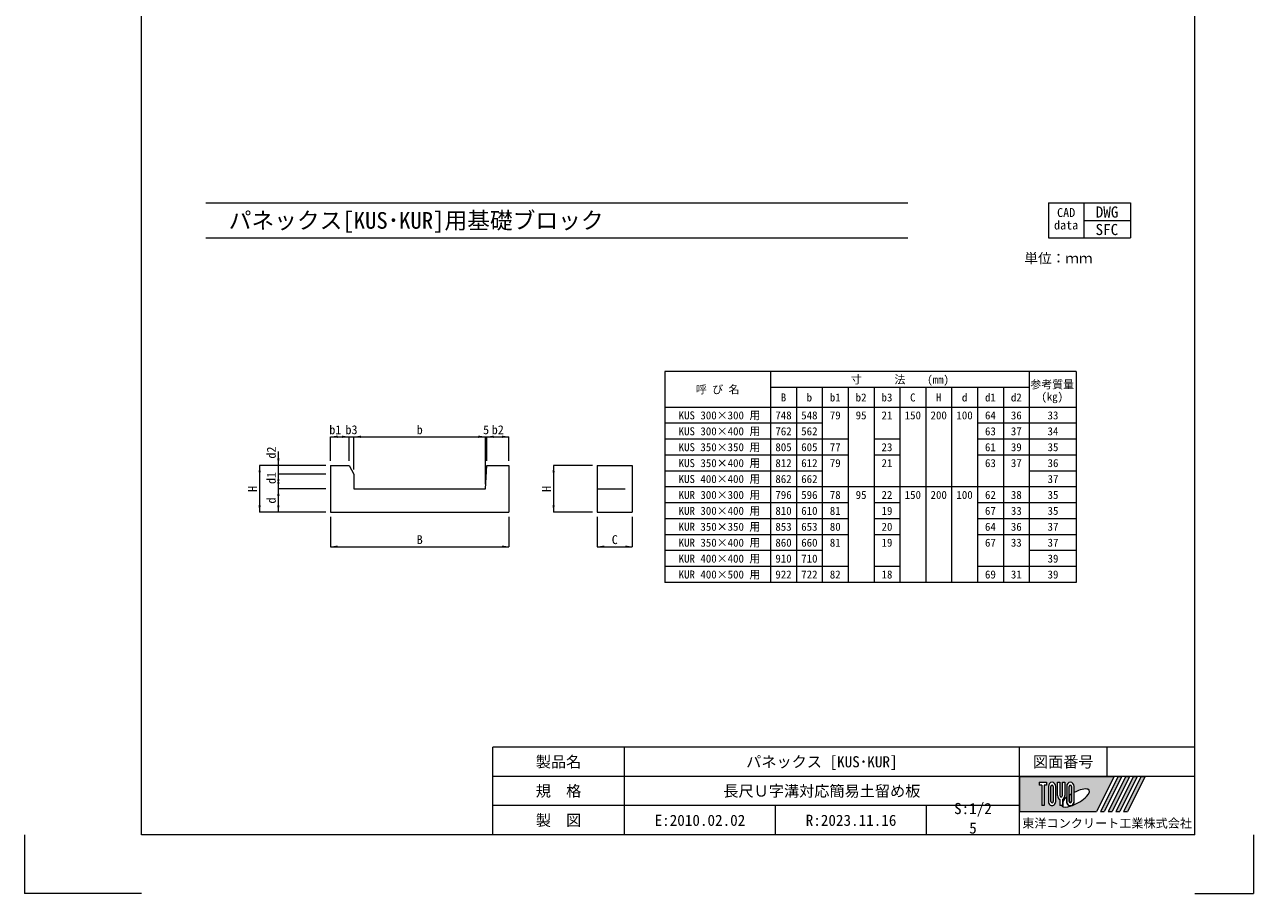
# Model space of a CAD drawing. Units: millimetres at full size, sheet at 1:20, with parts at other scales. Extents: x -5417 to 12733, y 2858 to 10283.
# Drawn here: x -5417 to -167, y 2858 to 6571 of the extents above; entities that cross this region are included whole.
import ezdxf
from ezdxf.enums import TextEntityAlignment as Align

# ---------------------------------------------------------------- set-up
doc = ezdxf.new("R2010")
doc.units = ezdxf.units.MM
doc.header["$LTSCALE"] = 20
doc.linetypes.add('DASHED', pattern=[7.5, 6, -1.5])
for name, color, linetype, lineweight in [('0_2', 7, 'Continuous', 13), ('Defpoints_3', 8, 'Continuous', 0), ('図枠', 7, 'Continuous', 5), ('寸法線', 7, 'Continuous', 9), ('本体', 2, 'Continuous', 20), ('ﾊｯﾁﾝｸﾞ', 7, 'Continuous', 5)]:
    doc.layers.add(name, color=color, linetype=linetype, lineweight=lineweight)
doc.styles.add('ＭＳ ゴシック', font='')
doc.styles.get('ＭＳ ゴシック').set_extended_font_data('MS Gothic')

# ---------------------------------------------------------------- blocks, each defined once
blk = doc.blocks.new('filled_arrow')
at = {"color": 0, "linetype": 'Continuous', "lineweight": -2}
blk.add_solid([(7.5, 1.25), (0, 0), (7.5, -1.25)], dxfattribs=at)

msp = doc.modelspace()

# ---------------------------------------------------------------- hatches: boundary and pattern name
at = {"layer": '図枠'}
h = msp.add_hatch(color=256, dxfattribs=at)
h.paths.add_polyline_path([(-1166.73, 3358.31), (-1166.73, 3208.31), (-836.73, 3208.31), (-761.73, 3358.31)])
edge = h.paths.add_edge_path(flags=16)
edge.add_ellipse((-927.13, 3265.98), major_axis=(58.77, 32.9), ratio=0.3471473, start_angle=-144.31122, end_angle=72.1899, ccw=False)
edge.add_ellipse((-948.9, 3251.77), major_axis=(0, 20), ratio=0.8463542, start_angle=-160.70346, end_angle=-90)
edge.add_line((-931.97, 3251.77), (-931.97, 3289.9))
edge = h.paths.add_edge_path(flags=16)
edge.add_ellipse((-948.9, 3314.85), major_axis=(0, 18.46), ratio=0.8463542, start_angle=-90, end_angle=90, ccw=False)
edge.add_line((-933.27, 3314.85), (-933.27, 3251.77))
edge.add_ellipse((-948.9, 3251.77), major_axis=(0, 18.46), ratio=0.8463542, start_angle=90, end_angle=-90, ccw=False)
edge.add_line((-964.52, 3251.77), (-964.52, 3314.85))
edge = h.paths.add_edge_path(flags=16)
edge.add_line((-943.69, 3314.85), (-943.69, 3251.77))
edge.add_ellipse((-948.9, 3251.77), major_axis=(0, 6.15), ratio=0.8463541, start_angle=90, end_angle=-90, ccw=False)
edge.add_line((-954.1, 3251.77), (-954.1, 3314.85))
edge.add_ellipse((-948.9, 3314.85), major_axis=(0, 6.15), ratio=0.8463541, start_angle=-90, end_angle=90, ccw=False)
edge = h.paths.add_edge_path(flags=16)
edge.add_line((-944.99, 3282.61), (-944.99, 3251.77))
edge.add_ellipse((-948.9, 3251.77), major_axis=(0, 4.62), ratio=0.8463541, start_angle=90, end_angle=-90, ccw=False)
edge.add_line((-952.8, 3251.77), (-952.8, 3277.56))
edge.add_ellipse((-927.13, 3265.98), major_axis=(58.77, 32.9), ratio=0.3471473, start_angle=107.79174, end_angle=126.47132, ccw=False)
edge = h.paths.add_edge_path(flags=16)
edge.add_line((-972.33, 3333.31), (-972.33, 3276.77))
edge.add_ellipse((-987.96, 3276.77), major_axis=(0, 18.46), ratio=0.8463542, start_angle=-163.34117, end_angle=-90, ccw=False)
edge.add_line((-982.75, 3259.37), (-982.75, 3233.31))
edge.add_line((-982.75, 3233.31), (-993.17, 3233.31))
edge.add_line((-993.17, 3233.31), (-993.17, 3259.37))
edge.add_ellipse((-987.96, 3276.77), major_axis=(0, 18.46), ratio=0.8463542, start_angle=90, end_angle=163.34117, ccw=False)
edge.add_line((-1003.58, 3276.77), (-1003.58, 3333.31))
edge.add_line((-1003.58, 3333.31), (-993.17, 3333.31))
edge.add_line((-993.17, 3333.31), (-993.17, 3276.77))
edge.add_ellipse((-987.96, 3276.77), major_axis=(0, 6.15), ratio=0.8463541, start_angle=90, end_angle=-90)
edge.add_line((-982.75, 3276.77), (-982.75, 3333.31))
edge.add_line((-982.75, 3333.31), (-972.33, 3333.31))
edge = h.paths.add_edge_path(flags=16)
edge.add_line((-965.82, 3267.7), (-965.82, 3251.77))
edge.add_ellipse((-948.9, 3251.77), major_axis=(0, 20), ratio=0.8463542, start_angle=90, end_angle=-171.54427)
edge.add_ellipse((-927.13, 3265.98), major_axis=(58.77, 32.9), ratio=0.3471473, start_angle=-178.64954, end_angle=-148.29244, ccw=False)
edge.add_line((-984.99, 3231.77), (-981.45, 3231.77))
edge.add_line((-981.45, 3231.77), (-981.45, 3251.28))
edge.add_ellipse((-927.13, 3265.98), major_axis=(58.77, 32.9), ratio=0.3471473, start_angle=148.21912, end_angle=165.90812, ccw=False)
edge = h.paths.add_edge_path(flags=16)
edge.add_ellipse((-1027.02, 3314.85), major_axis=(0, 18.46), ratio=0.8463542, start_angle=-90, end_angle=90, ccw=False)
edge.add_line((-1011.4, 3314.85), (-1011.4, 3251.77))
edge.add_ellipse((-1027.02, 3251.77), major_axis=(0, 18.46), ratio=0.8463542, start_angle=90, end_angle=-90, ccw=False)
edge.add_line((-1042.65, 3251.77), (-1042.65, 3314.85))
edge = h.paths.add_edge_path(flags=16)
edge.add_line((-1021.81, 3314.85), (-1021.81, 3251.77))
edge.add_ellipse((-1027.02, 3251.77), major_axis=(0, 6.15), ratio=0.8463541, start_angle=90, end_angle=-90, ccw=False)
edge.add_line((-1032.23, 3251.77), (-1032.23, 3314.85))
edge.add_ellipse((-1027.02, 3314.85), major_axis=(0, 6.15), ratio=0.8463541, start_angle=-90, end_angle=90, ccw=False)
h.paths.add_polyline_path([(-1050.46, 3333.31), (-1050.46, 3321.01), (-1060.88, 3321.01), (-1060.88, 3233.31), (-1071.29, 3233.31), (-1071.29, 3321.01), (-1081.71, 3321.01), (-1081.71, 3333.31)], flags=16)
for points in [[(-820.23, 3208.31), (-803.73, 3208.31), (-728.73, 3358.31), (-745.23, 3358.31)], [(-695.73, 3358.31), (-712.23, 3358.31), (-787.23, 3208.31), (-770.73, 3208.31)], [(-662.73, 3358.31), (-679.23, 3358.31), (-754.23, 3208.31), (-737.73, 3208.31)], [(-629.73, 3358.31), (-646.23, 3358.31), (-721.23, 3208.31), (-704.73, 3208.31)]]:
    msp.add_hatch(color=256, dxfattribs=at).paths.add_polyline_path(points)

# ---------------------------------------------------------------- linework, layer by layer
at = {"layer": '0_2', "lineweight": 20}
for p, q in [((-1041.73, 5808.98), (-1041.73, 5658.98)), ((-1041.73, 5808.98), (-691.73, 5808.98)), ((-891.73, 5808.98), (-891.73, 5658.98)), ((-691.73, 5808.98), (-691.73, 5658.98)), ((-891.73, 5733.98), (-691.73, 5733.98)), ((-1041.73, 5658.98), (-691.73, 5658.98))]:
    msp.add_line(p, q, dxfattribs=at)
at = {"layer": '0_2', "lineweight": 9}
for p, q in [((-924.58, 5088.05), (-2681.17, 5088.05)), ((-2681.17, 5088.05), (-2681.17, 4187.05)), ((-2229.58, 5088.05), (-2229.58, 4187.05)), ((-1124.58, 5088.05), (-1124.58, 4187.05)), ((-924.58, 5088.05), (-924.58, 4187.05)), ((-1124.58, 5020.05), (-2229.58, 5020.05)), ((-2119.08, 5020.05), (-2119.08, 4187.05)), ((-2008.58, 5020.05), (-2008.58, 4187.05)), ((-1898.08, 5020.05), (-1898.08, 4187.05)), ((-1787.58, 5020.05), (-1787.58, 4187.05)), ((-1677.08, 5020.05), (-1677.08, 4187.05)), ((-1566.58, 5020.05), (-1566.58, 4187.05)), ((-1456.08, 5020.05), (-1456.08, 4187.05)), ((-1345.58, 5020.05), (-1345.58, 4187.05)), ((-1235.08, 5020.05), (-1235.08, 4187.05)), ((-924.58, 4935.05), (-2681.17, 4935.05)), ((-2008.58, 4867.05), (-2681.17, 4867.05)), ((-924.58, 4867.05), (-1345.58, 4867.05)), ((-1898.08, 4799.05), (-2681.17, 4799.05)), ((-1677.08, 4799.05), (-1787.58, 4799.05)), ((-924.58, 4799.05), (-1345.58, 4799.05)), ((-1898.08, 4731.05), (-2681.17, 4731.05)), ((-1677.08, 4731.05), (-1787.58, 4731.05)), ((-924.58, 4731.05), (-1345.58, 4731.05)), ((-2008.58, 4663.05), (-2681.17, 4663.05)), ((-924.58, 4663.05), (-1124.58, 4663.05)), ((-924.58, 4595.05), (-2681.17, 4595.05)), ((-1898.08, 4527.05), (-2681.17, 4527.05)), ((-1677.08, 4527.05), (-1787.58, 4527.05)), ((-924.58, 4527.05), (-1345.58, 4527.05)), ((-1898.08, 4459.05), (-2681.17, 4459.05)), ((-1677.08, 4459.05), (-1787.58, 4459.05)), ((-924.58, 4459.05), (-1345.58, 4459.05)), ((-1898.08, 4391.05), (-2681.17, 4391.05)), ((-1677.08, 4391.05), (-1787.58, 4391.05)), ((-924.58, 4391.05), (-1345.58, 4391.05)), ((-2008.58, 4323.05), (-2681.17, 4323.05)), ((-924.58, 4323.05), (-1124.58, 4323.05)), ((-1898.08, 4255.05), (-2681.17, 4255.05)), ((-1677.08, 4255.05), (-1787.58, 4255.05)), ((-924.58, 4255.05), (-1345.58, 4255.05)), ((-924.58, 4187.05), (-2681.17, 4187.05))]:
    msp.add_line(p, q, dxfattribs=at)
at = {"layer": 'Defpoints_3', "color": 7, "lineweight": 13}
for p, q in [((-5416.73, 3108.31), (-5416.73, 2858.31)), ((-166.73, 3108.31), (-166.73, 2858.31)), ((-4916.73, 2858.31), (-5416.73, 2858.31)), ((-416.73, 2858.31), (-166.73, 2858.31))]:
    msp.add_line(p, q, dxfattribs=at)
at = {"layer": '図枠', "lineweight": 13}
for p, q in [((-4916.73, 3108.31), (-4916.73, 10033.31)), ((-416.73, 3108.31), (-416.73, 10033.31)), ((-4641.73, 5808.98), (-1643.85, 5808.98)), ((-4641.73, 5658.98), (-1643.85, 5658.98)), ((-416.73, 3108.31), (-4916.73, 3108.31))]:
    msp.add_line(p, q, dxfattribs=at)
at = {"layer": '図枠', "lineweight": 20}
for p, q in [((-416.73, 3483.31), (-3416.73, 3483.31)), ((-3416.73, 3108.31), (-3416.73, 3483.31)), ((-2854.23, 3108.31), (-2854.23, 3483.31)), ((-1166.73, 3108.31), (-1166.73, 3483.31)), ((-791.73, 3358.31), (-791.73, 3483.31)), ((-416.73, 3358.31), (-3416.73, 3358.31)), ((-1166.73, 3358.31), (-761.73, 3358.31)), ((-1166.73, 3358.31), (-1166.73, 3208.31)), ((-745.23, 3358.31), (-728.73, 3358.31)), ((-712.23, 3358.31), (-695.73, 3358.31)), ((-679.23, 3358.31), (-662.73, 3358.31)), ((-646.23, 3358.31), (-629.73, 3358.31)), ((-1166.73, 3233.31), (-3416.73, 3233.31)), ((-2208.6, 3108.31), (-2208.6, 3233.31)), ((-1562.97, 3108.31), (-1562.97, 3233.31))]:
    msp.add_line(p, q, dxfattribs=at)
at = {"layer": '図枠'}
for p, q in [((-1081.71, 3333.31), (-1081.71, 3321.01)), ((-1081.71, 3333.31), (-1050.46, 3333.31)), ((-1071.29, 3321.01), (-1081.71, 3321.01)), ((-1071.29, 3321.01), (-1071.29, 3233.31)), ((-1060.88, 3321.01), (-1060.88, 3233.31)), ((-1050.46, 3321.01), (-1060.88, 3321.01)), ((-1050.46, 3333.31), (-1050.46, 3321.01)), ((-1042.65, 3314.85), (-1042.65, 3251.77)), ((-1032.23, 3251.77), (-1032.23, 3314.85)), ((-1021.81, 3314.85), (-1021.81, 3251.77)), ((-1011.4, 3251.77), (-1011.4, 3314.85)), ((-1003.58, 3333.31), (-993.17, 3333.31)), ((-1003.58, 3276.77), (-1003.58, 3333.31)), ((-993.17, 3333.31), (-993.17, 3276.77)), ((-982.75, 3333.31), (-972.33, 3333.31)), ((-982.75, 3276.77), (-982.75, 3333.31)), ((-972.33, 3333.31), (-972.33, 3276.77)), ((-964.52, 3314.85), (-964.52, 3251.77)), ((-954.1, 3251.77), (-954.1, 3314.85)), ((-943.69, 3314.85), (-943.69, 3251.77)), ((-933.27, 3251.77), (-933.27, 3314.85)), ((-761.73, 3358.31), (-836.73, 3208.31)), ((-745.23, 3358.31), (-820.23, 3208.31)), ((-728.73, 3358.31), (-803.73, 3208.31)), ((-712.23, 3358.31), (-787.23, 3208.31)), ((-695.73, 3358.31), (-770.73, 3208.31)), ((-679.23, 3358.31), (-754.23, 3208.31)), ((-662.73, 3358.31), (-737.73, 3208.31)), ((-646.23, 3358.31), (-721.23, 3208.31)), ((-629.73, 3358.31), (-704.73, 3208.31)), ((-993.17, 3259.37), (-993.17, 3233.31)), ((-982.75, 3259.37), (-982.75, 3233.31)), ((-965.82, 3267.7), (-965.82, 3251.77)), ((-952.8, 3251.77), (-952.8, 3277.56)), ((-944.99, 3282.61), (-944.99, 3251.77)), ((-931.97, 3251.77), (-931.97, 3289.9)), ((-1166.73, 3208.31), (-836.73, 3208.31)), ((-1060.88, 3233.31), (-1071.29, 3233.31)), ((-982.75, 3233.31), (-993.17, 3233.31)), ((-984.99, 3231.77), (-981.45, 3231.77)), ((-981.45, 3251.28), (-981.45, 3231.77)), ((-820.23, 3208.31), (-803.73, 3208.31)), ((-787.23, 3208.31), (-770.73, 3208.31)), ((-754.23, 3208.31), (-737.73, 3208.31)), ((-721.23, 3208.31), (-704.73, 3208.31))]:
    msp.add_line(p, q, dxfattribs=at)
for centre, major_axis, ratio, start_param, end_param in [((-1027.02, 3314.85), (0, 18.46), 0.846354, 4.712389, 7.8539816), ((-1027.02, 3314.85), (0, 6.15), 0.846354, 4.712389, 7.8539816), ((-948.9, 3314.85), (0, 18.46), 0.846354, 4.712389, 7.8539816), ((-948.9, 3314.85), (0, 6.15), 0.846354, 4.712389, 7.8539816), ((-987.96, 3276.77), (0, 18.46), 0.846354, 1.5707963, 2.8017557), ((-987.96, 3276.77), (0, 6.15), 0.846354, 1.5707963, 4.712389), ((-987.96, 3276.77), (0, 18.46), 0.846354, 3.4814296, 4.712389), ((-927.13, 3265.98), (58.77, 32.9), 0.347147, 2.0815197, 2.5155126), ((-927.13, 3265.98), (58.77, 32.9), 0.347147, 1.6817405, 1.8219833), ((-927.13, 3265.98), (58.77, 32.9), 0.347147, 4.2621853, 7.7429163), ((-1027.02, 3251.77), (0, 18.46), 0.846354, 1.5707963, 4.712389), ((-1027.02, 3251.77), (0, 6.15), 0.846354, 1.5707963, 4.712389), ((-927.13, 3265.98), (58.77, 32.9), 0.347147, 3.2093975, 4.2004451), ((-948.9, 3251.77), (0, 20), 0.846354, 1.5707963, 3.3154679), ((-948.9, 3251.77), (0, 18.46), 0.846354, 1.5707963, 4.712389), ((-948.9, 3251.77), (0, 6.15), 0.846354, 1.5707963, 4.712389), ((-948.9, 3251.77), (0, 4.62), 0.846354, 1.5707963, 4.712389), ((-948.9, 3251.77), (0, 20), 0.846354, 3.5338438, 4.712389)]:
    msp.add_ellipse(centre, major_axis=major_axis, ratio=ratio, start_param=start_param, end_param=end_param, dxfattribs=at)
at = {"layer": '寸法線'}
for p, q in [((-4109.49, 4809.56), (-4030.49, 4809.56)), ((-4109.49, 4706.98), (-4109.49, 4809.56)), ((-4090.49, 4809.56), (-3949.49, 4809.56)), ((-4030.49, 4706.98), (-4030.49, 4809.56)), ((-4030.49, 4706.98), (-4030.49, 4809.56)), ((-4009.49, 4669.98), (-4009.49, 4809.56)), ((-4009.49, 4809.56), (-3447.49, 4809.56)), ((-4009.49, 4669.98), (-4009.49, 4809.56)), ((-3507.49, 4809.56), (-3382.49, 4809.56)), ((-3447.49, 4606.98), (-3447.49, 4809.56)), ((-3447.49, 4606.98), (-3447.49, 4809.56)), ((-3442.49, 4706.98), (-3442.49, 4809.56)), ((-3442.49, 4809.56), (-3347.49, 4809.56)), ((-3442.49, 4706.98), (-3442.49, 4809.56)), ((-3347.49, 4706.98), (-3347.49, 4809.56)), ((-4332.55, 4589.98), (-4332.55, 4746.98)), ((-4412.55, 4686.98), (-4412.55, 4486.98)), ((-4129.49, 4686.98), (-4412.55, 4686.98)), ((-4129.49, 4686.98), (-4332.55, 4686.98)), ((-3156.67, 4686.98), (-3156.67, 4486.98)), ((-2990.24, 4686.98), (-3156.67, 4686.98)), ((-4332.55, 4586.98), (-4332.55, 4649.98)), ((-4129.49, 4649.98), (-4332.55, 4649.98)), ((-4129.49, 4649.98), (-4332.55, 4649.98)), ((-4332.55, 4486.98), (-4332.55, 4586.98)), ((-4129.49, 4586.98), (-4332.55, 4586.98)), ((-4129.49, 4586.98), (-4332.55, 4586.98)), ((-4129.49, 4486.98), (-4412.55, 4486.98)), ((-4129.49, 4486.98), (-4332.55, 4486.98)), ((-4109.49, 4466.98), (-4109.49, 4339.97)), ((-3347.49, 4466.98), (-3347.49, 4339.97)), ((-2990.24, 4486.98), (-3156.67, 4486.98)), ((-2970.24, 4466.98), (-2970.24, 4339.97)), ((-2820.24, 4466.98), (-2820.24, 4339.97)), ((-4109.49, 4339.97), (-3347.49, 4339.97)), ((-2970.24, 4339.97), (-2820.24, 4339.97))]:
    msp.add_line(p, q, dxfattribs=at)
at = {"layer": '本体'}
for p, q in [((-4109.49, 4686.98), (-4109.49, 4486.98)), ((-4109.49, 4686.98), (-4030.49, 4686.98)), ((-4030.49, 4686.98), (-4009.49, 4649.98)), ((-3447.49, 4586.98), (-3442.49, 4686.98)), ((-3442.49, 4686.98), (-3347.49, 4686.98)), ((-3347.49, 4686.98), (-3347.49, 4486.98)), ((-2970.24, 4686.98), (-2820.24, 4686.98)), ((-2970.24, 4686.98), (-2970.24, 4486.98)), ((-2820.24, 4686.98), (-2820.24, 4486.98)), ((-4009.49, 4649.98), (-4009.49, 4586.98)), ((-4009.49, 4586.98), (-3447.49, 4586.98)), ((-4109.49, 4486.98), (-3347.49, 4486.98)), ((-2970.24, 4486.98), (-2820.24, 4486.98))]:
    msp.add_line(p, q, dxfattribs=at)
at = {"layer": '本体', "linetype": 'DASHED', "lineweight": 9}
msp.add_line((-2970.24, 4586.98), (-2820.24, 4586.98), dxfattribs=at)

# ---------------------------------------------------------------- block references
at = {"layer": '寸法線', "xscale": 4, "yscale": 4}
for p in [(-4109.49, 4809.56), (-4009.49, 4809.56), (-4009.49, 4809.56), (-3442.49, 4809.56), (-3442.49, 4809.56), (-4109.49, 4339.97), (-2970.24, 4339.97)]:
    msp.add_blockref('filled_arrow', p, dxfattribs=at)
for p, rotation in [((-4030.49, 4809.56), 180), ((-3447.49, 4809.56), 180), ((-3447.49, 4809.56), 180), ((-3347.49, 4809.56), 180), ((-4412.55, 4686.98), 270), ((-4332.55, 4686.98), 90), ((-3156.67, 4686.98), 270), ((-4332.55, 4649.98), 270), ((-4332.55, 4586.98), 90), ((-4332.55, 4586.98), 270), ((-4412.55, 4486.98), 90), ((-4332.55, 4486.98), 90), ((-3156.67, 4486.98), 90), ((-3347.49, 4339.97), 180), ((-2820.24, 4339.97), 180)]:
    msp.add_blockref('filled_arrow', p, dxfattribs=dict(at, rotation=rotation))

# ---------------------------------------------------------------- texts
at = {"layer": '0_2', "style": 'ＭＳ ゴシック'}
for s, p in [('DWG', (-840.45, 5731.83)), ('SFC', (-841.32, 5657.12))]:
    msp.add_text(s, height=47.47, dxfattribs=at).set_placement(p, align=Align.BOTTOM_LEFT)
for s, p in [('寸\u3000\u3000\u3000法\u3000\u3000(mm)', (-1677.08, 5054.05)), ('参考質量', (-1026.29, 5032.8)), ('呼 び 名', (-2455.38, 5011.55)), ('B', (-2174.33, 4977.55)), ('b', (-2063.83, 4977.55)), ('b1', (-1953.33, 4977.55)), ('b2', (-1842.83, 4977.55)), ('b3', (-1732.33, 4977.55)), ('C', (-1621.83, 4977.55)), ('H', (-1511.33, 4977.55)), ('d', (-1400.83, 4977.55)), ('d1', (-1290.33, 4977.55)), ('d2', (-1179.83, 4977.55)), ('(kg)', (-1026.29, 4981.09)), ('KUS 300×300 用', (-2447.97, 4901.05)), ('748', (-2174.33, 4901.05)), ('548', (-2063.83, 4901.05)), ('79', (-1953.33, 4901.05)), ('95', (-1842.83, 4901.05)), ('21', (-1732.33, 4901.05)), ('150', (-1621.83, 4901.05)), ('200', (-1511.33, 4901.05)), ('100', (-1400.83, 4901.05)), ('64', (-1290.33, 4901.05)), ('36', (-1179.83, 4901.05)), ('33', (-1023.06, 4901.05)), ('KUS 300×400 用', (-2447.97, 4833.05)), ('762', (-2174.33, 4833.05)), ('562', (-2063.83, 4833.05)), ('63', (-1290.33, 4833.05)), ('37', (-1179.83, 4833.05)), ('34', (-1023.06, 4833.05)), ('KUS 350×350 用', (-2447.97, 4765.05)), ('805', (-2174.33, 4765.05)), ('605', (-2063.83, 4765.05)), ('77', (-1953.33, 4765.05)), ('23', (-1732.33, 4765.05)), ('61', (-1290.33, 4765.05)), ('39', (-1179.83, 4765.05)), ('35', (-1023.06, 4765.05)), ('KUS 350×400 用', (-2447.97, 4697.05)), ('812', (-2174.33, 4697.05)), ('612', (-2063.83, 4697.05)), ('79', (-1953.33, 4697.05)), ('21', (-1732.33, 4697.05)), ('63', (-1290.33, 4697.05)), ('37', (-1179.83, 4697.05)), ('36', (-1023.06, 4697.05)), ('KUS 400×400 用', (-2447.97, 4629.05)), ('862', (-2174.33, 4629.05)), ('662', (-2063.83, 4629.05)), ('37', (-1023.06, 4629.05)), ('KUR 300×300 用', (-2447.97, 4561.05)), ('796', (-2174.33, 4561.05)), ('596', (-2063.83, 4561.05)), ('78', (-1953.33, 4561.05)), ('95', (-1842.83, 4561.05)), ('22', (-1732.33, 4561.05)), ('150', (-1621.83, 4561.05)), ('200', (-1511.33, 4561.05)), ('100', (-1400.83, 4561.05)), ('62', (-1290.33, 4561.05)), ('38', (-1179.83, 4561.05)), ('35', (-1023.06, 4561.05)), ('KUR 300×400 用', (-2447.97, 4493.05)), ('810', (-2174.33, 4493.05)), ('610', (-2063.83, 4493.05)), ('81', (-1953.33, 4493.05)), ('19', (-1732.33, 4493.05)), ('67', (-1290.33, 4493.05)), ('33', (-1179.83, 4493.05)), ('35', (-1023.06, 4493.05)), ('KUR 350×350 用', (-2447.97, 4425.05)), ('853', (-2174.33, 4425.05)), ('653', (-2063.83, 4425.05)), ('80', (-1953.33, 4425.05)), ('20', (-1732.33, 4425.05)), ('64', (-1290.33, 4425.05)), ('36', (-1179.83, 4425.05)), ('37', (-1023.06, 4425.05)), ('KUR 350×400 用', (-2447.97, 4357.05)), ('860', (-2174.33, 4357.05)), ('660', (-2063.83, 4357.05)), ('81', (-1953.33, 4357.05)), ('19', (-1732.33, 4357.05)), ('67', (-1290.33, 4357.05)), ('33', (-1179.83, 4357.05)), ('37', (-1023.06, 4357.05)), ('KUR 400×400 用', (-2447.97, 4289.05)), ('910', (-2174.33, 4289.05)), ('710', (-2063.83, 4289.05)), ('39', (-1023.06, 4289.05)), ('KUR 400×500 用', (-2447.97, 4221.05)), ('922', (-2174.33, 4221.05)), ('722', (-2063.83, 4221.05)), ('82', (-1953.33, 4221.05)), ('18', (-1732.33, 4221.05)), ('69', (-1290.33, 4221.05)), ('31', (-1179.83, 4221.05)), ('39', (-1023.06, 4221.05))]:
    msp.add_text(s, height=34.18, dxfattribs=at).set_placement(p, align=Align.MIDDLE_CENTER)
at = {"layer": '図枠', "style": 'ＭＳ ゴシック'}
msp.add_text('\u3000パネックス[KUS･KUR]用基礎ブロック\u3000', height=71.21, dxfattribs=at).set_placement((-4641.73, 5733.98), align=Align.MIDDLE_LEFT)
for s, height, p in [('単位：ｍｍ', 42.72, (-999.57, 5572.31)), ('製品名', 47.47, (-3135.48, 3420.81)), ('パネックス [KUS･KUR]', 47.47, (-2010.48, 3420.81)), ('図面番号', 47.47, (-979.23, 3420.81)), ('規\u3000格', 47.47, (-3135.48, 3295.81)), ('長尺Ｕ字溝対応簡易土留め板', 47.47, (-2010.48, 3295.81)), ('製\u3000図', 47.47, (-3135.48, 3170.81)), ('E:2010.02.02', 47.47, (-2531.42, 3170.81)), ('R:2023.11.16', 47.47, (-1885.79, 3170.81)), ('東洋コンクリート工業株式会社', 37.98, (-791.73, 3158.31))]:
    msp.add_text(s, height=height, dxfattribs=at).set_placement(p, align=Align.MIDDLE_CENTER)
for s, p in [('S:1/2', (-1445.79, 3244.85)), ('5', (-1381.04, 3161.52))]:
    msp.add_text(s, height=47.47, dxfattribs=at).set_placement(p, align=Align.TOP_LEFT)
at = {"layer": '寸法線', "style": 'ＭＳ ゴシック'}
for s, p in [('b1', (-4089.05, 4839.56)), ('b3', (-4019.99, 4839.56)), ('b', (-3728.49, 4839.56)), ('5', (-3444.99, 4839.56)), ('b2', (-3394.99, 4839.56)), ('B', (-3728.49, 4369.97)), ('C', (-2895.24, 4369.97))]:
    msp.add_text(s, height=37.98, dxfattribs=at).set_placement(p, align=Align.MIDDLE_CENTER)
for s, p in [('d2', (-4362.55, 4742.06)), ('d1', (-4362.55, 4633.48)), ('H', (-4442.55, 4586.98)), ('H', (-3186.67, 4586.98)), ('d', (-4362.55, 4536.98))]:
    msp.add_text(s, height=37.98, rotation=90, dxfattribs=at).set_placement(p, align=Align.MIDDLE_CENTER)
at = {"layer": 'ﾊｯﾁﾝｸﾞ', "style": 'ＭＳ ゴシック'}
for s, p in [('CAD', (-1005.58, 5786.55)), ('data', (-1018.53, 5733.21))]:
    msp.add_text(s, height=37.98, dxfattribs=at).set_placement(p, align=Align.TOP_LEFT)

doc.saveas('drawing.dxf')
